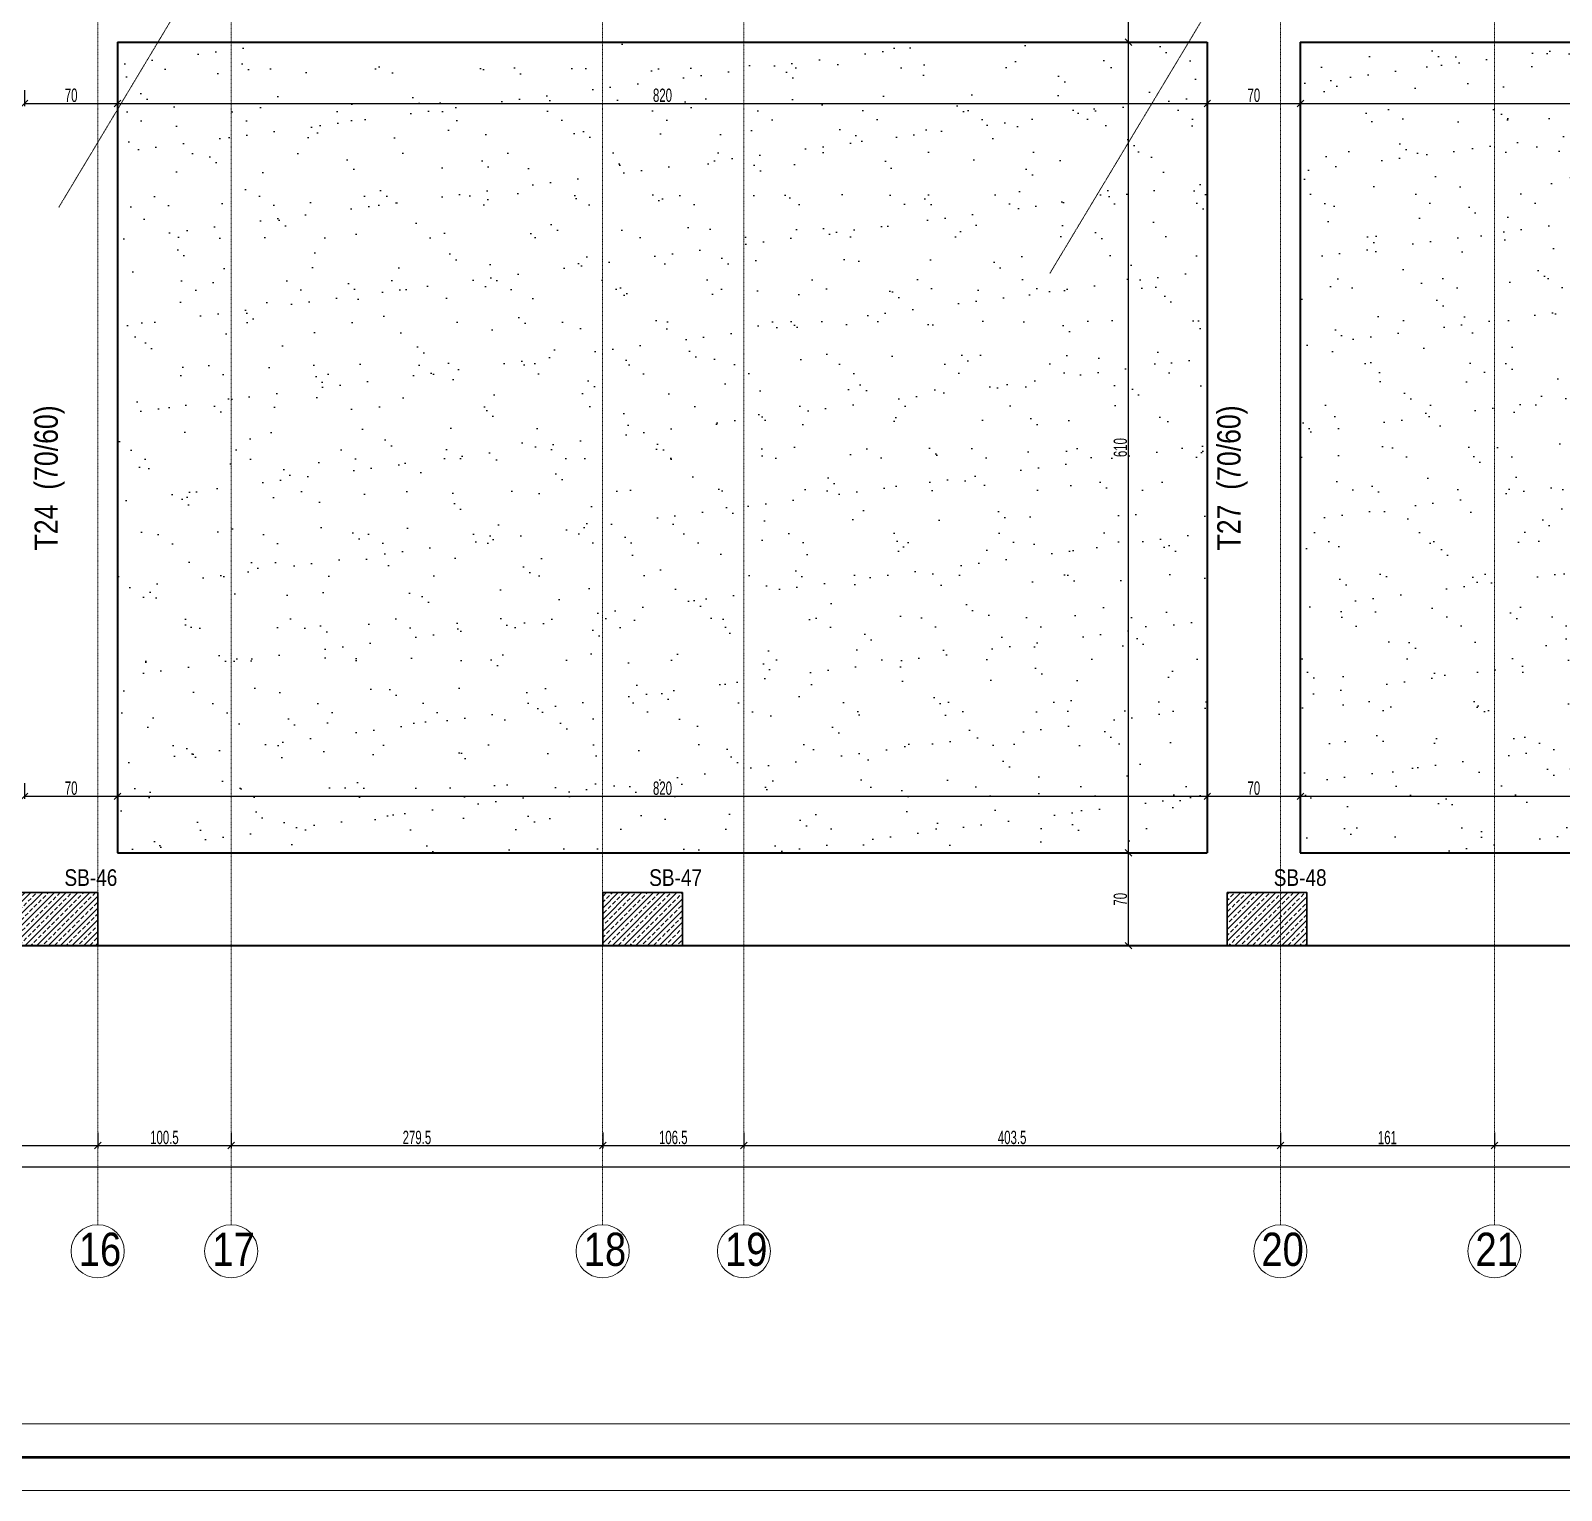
# Model space of a CAD drawing. Header units: millimetres. Extents: x -267 to 94375, y 6431 to 10838.
# Drawn here: x 5721 to 6873, y 6532 to 7631 of the extents above; entities that cross this region are included whole.
import ezdxf

# ---------------------------------------------------------------- set-up
doc = ezdxf.new("R2010")
doc.units = ezdxf.units.MM
doc.header["$LTSCALE"] = 0.0001
doc.linetypes.add('DASHED', pattern=[19.05, 12.7, -6.35])
for name, color, linetype, lineweight in [('AKS BALONU (BEYKENT)', 7, 'Continuous', 20), ('AKS CIZGISI (BEYKENT)', 252, 'DASHED', 20), ('AKS NO (BEYKENT)', 3, 'Continuous', 20), ('AKS OLCU (BEYKENT)', 200, 'Continuous', 20), ('KOLON (BEYKENT)', 3, 'Continuous', 30), ('KOLON ISMI (BEYKENT)', 91, 'Continuous', 20), ('OLCU (BEYKENT)', 14, 'Continuous', 20), ('SHEETSUMMARY-50', 152, 'Continuous', 20), ('SheetView', 40, 'Continuous', 20), ('SheetViewOut', 231, 'Continuous', 20), ('TARAMA (BEYKENT)', 252, 'Continuous', 25), ('TEMEL (BEYKENT)', 2, 'Continuous', 35), ('TEMEL ISMI (BEYKENT)', 40, 'Continuous', 20)]:
    doc.layers.add(name, color=color, linetype=linetype, lineweight=lineweight)
doc.styles.add('DSMOLC-50', font='bahnschrift light condensed', dxfattribs={"width": 0.75, "height": 10})
doc.styles.add('YAZI (BEYKENT)', font='')
doc.styles.get('YAZI (BEYKENT)').set_extended_font_data('Bahnschrift Light Condensed')
doc.dimstyles.new('DSMOLC-50', dxfattribs={"dimtxt": 10, "dimasz": 5, "dimexe": 2, "dimexo": 2, "dimgap": 1, "dimtad": 1, "dimdec": 1, "dimrnd": 0.5, "dimzin": 12, "dimdsep": 46, "dimtxsty": 'DSMOLC-50', "dimblk": 'OBLIQUE', "dimblk1": 'OBLIQUE', "dimblk2": 'OBLIQUE', "dimcen": 0, "dimclrt": 7, "dimadec": 0, "dimazin": 0, "dimtfac": 1, "dimtdec": 4, "dimtix": 1, "dimtmove": 2, "dimatfit": 3, "dimfxl": 1, "dimtzin": 0, "dimarcsym": 0})
pattern_1 = [(45, (404.937, 6438.231), (-4.4194174, 4.4194174), []), (45, (409.3565, 6438.231), (-4.4194174, 4.4194174), [3.125, -1.5625])]
pattern_2 = [(37.5, (-1463.6, 5137.655), (-1.60003, 48.94132), [0, -38.608, 0, -43.18, 0, -41.275]), (7.5, (-1463.6, 5137.655), (44.95233, 71.6825), [0, -20.828, 0, -34.798, 0, -13.335]), (327.5, (-1494.84, 5137.655), (79.09924, 0.14372), [0, -12.7, 0, -45.72, 0, -59.69]), (317.5, (-1494.84, 5137.655), (76.35565, 22.29293), [0, -6.35, 0, -29.972, 0, -34.29])]

# ---------------------------------------------------------------- blocks, each defined once
blk = doc.blocks.new('_Oblique')
at = {"color": 0, "linetype": 'ByBlock', "lineweight": -2}
blk.add_line((-0.5, -0.5), (0.5, 0.5), dxfattribs=at)
blk = doc.blocks.new('*D70')
at = {"layer": 'AKS OLCU (BEYKENT)', "color": 0, "lineweight": -2, "transparency": 16777216}
for p, q in [((5481, 6801.3), (5481, 6789.3)), ((5771.7, 6801.3), (5771.7, 6789.3)), ((5481, 6791.3), (5771.7, 6791.3))]:
    blk.add_line(p, q, dxfattribs=at)
at = {"layer": 'DEFPOINTS', "color": 0, "lineweight": -3, "transparency": 16777216}
for p in [(5481, 6803.3), (5771.7, 6803.3), (5771.7, 6791.3)]:
    blk.add_point(p, dxfattribs=at)
at = {"layer": 'AKS OLCU (BEYKENT)', "color": 0, "lineweight": -2, "transparency": 16777216, "xscale": 5, "yscale": 5, "zscale": 5, "rotation": 180}
blk.add_blockref('_Oblique', (5481, 6791.3), dxfattribs=at)
at = {"layer": 'AKS OLCU (BEYKENT)', "color": 0, "lineweight": -2, "transparency": 16777216, "xscale": 5, "yscale": 5, "zscale": 5}
blk.add_blockref('_Oblique', (5771.7, 6791.3), dxfattribs=at)
at = {"layer": 'AKS OLCU (BEYKENT)', "color": 7, "transparency": 16777216, "insert": (5626.3, 6797.4), "char_height": 10, "attachment_point": 5, "style": 'DSMOLC-50'}
blk.add_mtext('290.5', dxfattribs=at)
blk = doc.blocks.new('*D71')
at = {"layer": 'AKS OLCU (BEYKENT)', "color": 0, "lineweight": -2, "transparency": 16777216}
for p, q in [((5771.7, 6801.3), (5771.7, 6789.3)), ((5872.2, 6801.3), (5872.2, 6789.3)), ((5771.7, 6791.3), (5872.2, 6791.3))]:
    blk.add_line(p, q, dxfattribs=at)
at = {"layer": 'DEFPOINTS', "color": 0, "lineweight": -3, "transparency": 16777216}
for p in [(5771.7, 6803.3), (5872.2, 6803.3), (5872.2, 6791.3)]:
    blk.add_point(p, dxfattribs=at)
at = {"layer": 'AKS OLCU (BEYKENT)', "color": 0, "lineweight": -2, "transparency": 16777216, "xscale": 5, "yscale": 5, "zscale": 5, "rotation": 180}
blk.add_blockref('_Oblique', (5771.7, 6791.3), dxfattribs=at)
at = {"layer": 'AKS OLCU (BEYKENT)', "color": 0, "lineweight": -2, "transparency": 16777216, "xscale": 5, "yscale": 5, "zscale": 5}
blk.add_blockref('_Oblique', (5872.2, 6791.3), dxfattribs=at)
at = {"layer": 'AKS OLCU (BEYKENT)', "color": 7, "transparency": 16777216, "insert": (5821.9, 6797.4), "char_height": 10, "attachment_point": 5, "style": 'DSMOLC-50'}
blk.add_mtext('100.5', dxfattribs=at)
blk = doc.blocks.new('*D72')
at = {"layer": 'AKS OLCU (BEYKENT)', "color": 0, "lineweight": -2, "transparency": 16777216}
for p, q in [((5872.2, 6801.3), (5872.2, 6789.3)), ((6151.7, 6801.3), (6151.7, 6789.3)), ((5872.2, 6791.3), (6151.7, 6791.3))]:
    blk.add_line(p, q, dxfattribs=at)
at = {"layer": 'DEFPOINTS', "color": 0, "lineweight": -3, "transparency": 16777216}
for p in [(5872.2, 6803.3), (6151.7, 6803.3), (6151.7, 6791.3)]:
    blk.add_point(p, dxfattribs=at)
at = {"layer": 'AKS OLCU (BEYKENT)', "color": 0, "lineweight": -2, "transparency": 16777216, "xscale": 5, "yscale": 5, "zscale": 5, "rotation": 180}
blk.add_blockref('_Oblique', (5872.2, 6791.3), dxfattribs=at)
at = {"layer": 'AKS OLCU (BEYKENT)', "color": 0, "lineweight": -2, "transparency": 16777216, "xscale": 5, "yscale": 5, "zscale": 5}
blk.add_blockref('_Oblique', (6151.7, 6791.3), dxfattribs=at)
at = {"layer": 'AKS OLCU (BEYKENT)', "color": 7, "transparency": 16777216, "insert": (6011.9, 6797.4), "char_height": 10, "attachment_point": 5, "style": 'DSMOLC-50'}
blk.add_mtext('279.5', dxfattribs=at)
blk = doc.blocks.new('*D73')
at = {"layer": 'AKS OLCU (BEYKENT)', "color": 0, "lineweight": -2, "transparency": 16777216}
for p, q in [((6151.7, 6801.3), (6151.7, 6789.3)), ((6258, 6801.3), (6258, 6789.3)), ((6151.7, 6791.3), (6258, 6791.3))]:
    blk.add_line(p, q, dxfattribs=at)
at = {"layer": 'DEFPOINTS', "color": 0, "lineweight": -3, "transparency": 16777216}
for p in [(6151.7, 6803.3), (6258, 6803.3), (6258, 6791.3)]:
    blk.add_point(p, dxfattribs=at)
at = {"layer": 'AKS OLCU (BEYKENT)', "color": 0, "lineweight": -2, "transparency": 16777216, "xscale": 5, "yscale": 5, "zscale": 5, "rotation": 180}
blk.add_blockref('_Oblique', (6151.7, 6791.3), dxfattribs=at)
at = {"layer": 'AKS OLCU (BEYKENT)', "color": 0, "lineweight": -2, "transparency": 16777216, "xscale": 5, "yscale": 5, "zscale": 5}
blk.add_blockref('_Oblique', (6258, 6791.3), dxfattribs=at)
at = {"layer": 'AKS OLCU (BEYKENT)', "color": 7, "transparency": 16777216, "insert": (6204.8, 6797.4), "char_height": 10, "attachment_point": 5, "style": 'DSMOLC-50'}
blk.add_mtext('106.5', dxfattribs=at)
blk = doc.blocks.new('*D74')
at = {"layer": 'AKS OLCU (BEYKENT)', "color": 0, "lineweight": -2, "transparency": 16777216}
for p, q in [((6258, 6801.3), (6258, 6789.3)), ((6661.7, 6801.3), (6661.7, 6789.3)), ((6258, 6791.3), (6661.7, 6791.3))]:
    blk.add_line(p, q, dxfattribs=at)
at = {"layer": 'DEFPOINTS', "color": 0, "lineweight": -3, "transparency": 16777216}
for p in [(6258, 6803.3), (6661.7, 6803.3), (6661.7, 6791.3)]:
    blk.add_point(p, dxfattribs=at)
at = {"layer": 'AKS OLCU (BEYKENT)', "color": 0, "lineweight": -2, "transparency": 16777216, "xscale": 5, "yscale": 5, "zscale": 5, "rotation": 180}
blk.add_blockref('_Oblique', (6258, 6791.3), dxfattribs=at)
at = {"layer": 'AKS OLCU (BEYKENT)', "color": 0, "lineweight": -2, "transparency": 16777216, "xscale": 5, "yscale": 5, "zscale": 5}
blk.add_blockref('_Oblique', (6661.7, 6791.3), dxfattribs=at)
at = {"layer": 'AKS OLCU (BEYKENT)', "color": 7, "transparency": 16777216, "insert": (6459.8, 6797.4), "char_height": 10, "attachment_point": 5, "style": 'DSMOLC-50'}
blk.add_mtext('403.5', dxfattribs=at)
blk = doc.blocks.new('*D75')
at = {"layer": 'AKS OLCU (BEYKENT)', "color": 0, "lineweight": -2, "transparency": 16777216}
for p, q in [((6661.7, 6801.3), (6661.7, 6789.3)), ((6822.7, 6801.3), (6822.7, 6789.3)), ((6661.7, 6791.3), (6822.7, 6791.3))]:
    blk.add_line(p, q, dxfattribs=at)
at = {"layer": 'DEFPOINTS', "color": 0, "lineweight": -3, "transparency": 16777216}
for p in [(6661.7, 6803.3), (6822.7, 6803.3), (6822.7, 6791.3)]:
    blk.add_point(p, dxfattribs=at)
at = {"layer": 'AKS OLCU (BEYKENT)', "color": 0, "lineweight": -2, "transparency": 16777216, "xscale": 5, "yscale": 5, "zscale": 5, "rotation": 180}
blk.add_blockref('_Oblique', (6661.7, 6791.3), dxfattribs=at)
at = {"layer": 'AKS OLCU (BEYKENT)', "color": 0, "lineweight": -2, "transparency": 16777216, "xscale": 5, "yscale": 5, "zscale": 5}
blk.add_blockref('_Oblique', (6822.7, 6791.3), dxfattribs=at)
at = {"layer": 'AKS OLCU (BEYKENT)', "color": 7, "transparency": 16777216, "insert": (6742.2, 6797.3), "char_height": 10, "attachment_point": 5, "style": 'DSMOLC-50'}
blk.add_mtext('161', dxfattribs=at)
blk = doc.blocks.new('*D76')
at = {"layer": 'AKS OLCU (BEYKENT)', "color": 0, "lineweight": -2, "transparency": 16777216}
for p, q in [((6822.7, 6801.3), (6822.7, 6789.3)), ((7166.7, 6801.3), (7166.7, 6789.3)), ((6822.7, 6791.3), (7166.7, 6791.3))]:
    blk.add_line(p, q, dxfattribs=at)
at = {"layer": 'DEFPOINTS', "color": 0, "lineweight": -3, "transparency": 16777216}
for p in [(6822.7, 6803.3), (7166.7, 6803.3), (7166.7, 6791.3)]:
    blk.add_point(p, dxfattribs=at)
at = {"layer": 'AKS OLCU (BEYKENT)', "color": 0, "lineweight": -2, "transparency": 16777216, "xscale": 5, "yscale": 5, "zscale": 5, "rotation": 180}
blk.add_blockref('_Oblique', (6822.7, 6791.3), dxfattribs=at)
at = {"layer": 'AKS OLCU (BEYKENT)', "color": 0, "lineweight": -2, "transparency": 16777216, "xscale": 5, "yscale": 5, "zscale": 5}
blk.add_blockref('_Oblique', (7166.7, 6791.3), dxfattribs=at)
at = {"layer": 'AKS OLCU (BEYKENT)', "color": 7, "transparency": 16777216, "insert": (6994.7, 6797.4), "char_height": 10, "attachment_point": 5, "style": 'DSMOLC-50'}
blk.add_mtext('344', dxfattribs=at)
blk = doc.blocks.new('*D81')
at = {"layer": 'AKS OLCU (BEYKENT)', "color": 0, "lineweight": -2, "transparency": 16777216}
for p, q in [((1536.7, 6801.3), (1536.7, 6773.3)), ((7906.7, 6801.3), (7906.7, 6773.3)), ((1536.7, 6775.3), (7906.7, 6775.3))]:
    blk.add_line(p, q, dxfattribs=at)
at = {"layer": 'DEFPOINTS', "color": 0, "lineweight": -3, "transparency": 16777216}
for p in [(1536.7, 6803.3), (7906.7, 6803.3), (7906.7, 6775.3)]:
    blk.add_point(p, dxfattribs=at)
at = {"layer": 'AKS OLCU (BEYKENT)', "color": 0, "lineweight": -2, "transparency": 16777216, "xscale": 5, "yscale": 5, "zscale": 5, "rotation": 180}
blk.add_blockref('_Oblique', (1536.7, 6775.3), dxfattribs=at)
at = {"layer": 'AKS OLCU (BEYKENT)', "color": 0, "lineweight": -2, "transparency": 16777216, "xscale": 5, "yscale": 5, "zscale": 5}
blk.add_blockref('_Oblique', (7906.7, 6775.3), dxfattribs=at)
at = {"layer": 'AKS OLCU (BEYKENT)', "color": 7, "transparency": 16777216, "insert": (4721.7, 6781.4), "char_height": 10, "attachment_point": 5, "style": 'DSMOLC-50'}
blk.add_mtext('6370', dxfattribs=at)
blk = doc.blocks.new('*D113')
at = {"layer": 'DEFPOINTS', "color": 0, "lineweight": -3, "transparency": 16777216}
for p in [(5716.7, 7066.2), (5786.7, 7066.2), (5786.7, 7054.2)]:
    blk.add_point(p, dxfattribs=at)
at = {"layer": 'OLCU (BEYKENT)', "color": 0, "lineweight": -2, "transparency": 16777216}
for p, q in [((5716.7, 7064.2), (5716.7, 7052.2)), ((5786.7, 7064.2), (5786.7, 7052.2)), ((5716.7, 7054.2), (5786.7, 7054.2))]:
    blk.add_line(p, q, dxfattribs=at)
at = {"layer": 'OLCU (BEYKENT)', "color": 0, "lineweight": -2, "transparency": 16777216, "xscale": 5, "yscale": 5, "zscale": 5, "rotation": 180}
blk.add_blockref('_Oblique', (5716.7, 7054.2), dxfattribs=at)
at = {"layer": 'OLCU (BEYKENT)', "color": 0, "lineweight": -2, "transparency": 16777216, "xscale": 5, "yscale": 5, "zscale": 5}
blk.add_blockref('_Oblique', (5786.7, 7054.2), dxfattribs=at)
at = {"layer": 'OLCU (BEYKENT)', "color": 7, "transparency": 16777216, "insert": (5751.7, 7060.3), "char_height": 10, "attachment_point": 5, "style": 'DSMOLC-50'}
blk.add_mtext('70', dxfattribs=at)
blk = doc.blocks.new('*D114')
at = {"layer": 'DEFPOINTS', "color": 0, "lineweight": -3, "transparency": 16777216}
for p in [(5786.7, 7066.2), (6606.7, 7066.2), (6606.7, 7054.2)]:
    blk.add_point(p, dxfattribs=at)
at = {"layer": 'OLCU (BEYKENT)', "color": 0, "lineweight": -2, "transparency": 16777216}
for p, q in [((5786.7, 7064.2), (5786.7, 7052.2)), ((6606.7, 7064.2), (6606.7, 7052.2)), ((5786.7, 7054.2), (6606.7, 7054.2))]:
    blk.add_line(p, q, dxfattribs=at)
at = {"layer": 'OLCU (BEYKENT)', "color": 0, "lineweight": -2, "transparency": 16777216, "xscale": 5, "yscale": 5, "zscale": 5, "rotation": 180}
blk.add_blockref('_Oblique', (5786.7, 7054.2), dxfattribs=at)
at = {"layer": 'OLCU (BEYKENT)', "color": 0, "lineweight": -2, "transparency": 16777216, "xscale": 5, "yscale": 5, "zscale": 5}
blk.add_blockref('_Oblique', (6606.7, 7054.2), dxfattribs=at)
at = {"layer": 'OLCU (BEYKENT)', "color": 7, "transparency": 16777216, "insert": (6196.7, 7060.3), "char_height": 10, "attachment_point": 5, "style": 'DSMOLC-50'}
blk.add_mtext('820', dxfattribs=at)
blk = doc.blocks.new('*D115')
at = {"layer": 'DEFPOINTS', "color": 0, "lineweight": -3, "transparency": 16777216}
for p in [(6606.7, 7066.2), (6676.7, 7066.2), (6676.7, 7054.2)]:
    blk.add_point(p, dxfattribs=at)
at = {"layer": 'OLCU (BEYKENT)', "color": 0, "lineweight": -2, "transparency": 16777216}
for p, q in [((6606.7, 7064.2), (6606.7, 7052.2)), ((6676.7, 7064.2), (6676.7, 7052.2)), ((6606.7, 7054.2), (6676.7, 7054.2))]:
    blk.add_line(p, q, dxfattribs=at)
at = {"layer": 'OLCU (BEYKENT)', "color": 0, "lineweight": -2, "transparency": 16777216, "xscale": 5, "yscale": 5, "zscale": 5, "rotation": 180}
blk.add_blockref('_Oblique', (6606.7, 7054.2), dxfattribs=at)
at = {"layer": 'OLCU (BEYKENT)', "color": 0, "lineweight": -2, "transparency": 16777216, "xscale": 5, "yscale": 5, "zscale": 5}
blk.add_blockref('_Oblique', (6676.7, 7054.2), dxfattribs=at)
at = {"layer": 'OLCU (BEYKENT)', "color": 7, "transparency": 16777216, "insert": (6641.7, 7060.3), "char_height": 10, "attachment_point": 5, "style": 'DSMOLC-50'}
blk.add_mtext('70', dxfattribs=at)
blk = doc.blocks.new('*D116')
at = {"layer": 'DEFPOINTS', "color": 0, "lineweight": -3, "transparency": 16777216}
for p in [(6676.7, 7066.2), (7116.3, 7054.2), (7116.3, 7011.7)]:
    blk.add_point(p, dxfattribs=at)
at = {"layer": 'OLCU (BEYKENT)', "color": 0, "lineweight": -2, "transparency": 16777216}
for p, q in [((6676.7, 7064.2), (6676.7, 7052.2)), ((6676.7, 7054.2), (7116.3, 7054.2)), ((7116.3, 7013.7), (7116.3, 7056.2))]:
    blk.add_line(p, q, dxfattribs=at)
at = {"layer": 'OLCU (BEYKENT)', "color": 0, "lineweight": -2, "transparency": 16777216, "xscale": 5, "yscale": 5, "zscale": 5, "rotation": 180}
blk.add_blockref('_Oblique', (6676.7, 7054.2), dxfattribs=at)
at = {"layer": 'OLCU (BEYKENT)', "color": 0, "lineweight": -2, "transparency": 16777216, "xscale": 5, "yscale": 5, "zscale": 5}
blk.add_blockref('_Oblique', (7116.3, 7054.2), dxfattribs=at)
at = {"layer": 'OLCU (BEYKENT)', "color": 7, "transparency": 16777216, "insert": (6896.5, 7060.3), "char_height": 10, "attachment_point": 5, "style": 'DSMOLC-50'}
blk.add_mtext('439.5', dxfattribs=at)
blk = doc.blocks.new('*D133')
at = {"layer": 'DEFPOINTS', "color": 0, "lineweight": -3, "transparency": 16777216}
for p in [(5716.7, 7587.7), (5786.7, 7587.7), (5786.7, 7575.7)]:
    blk.add_point(p, dxfattribs=at)
at = {"layer": 'OLCU (BEYKENT)', "color": 0, "lineweight": -2, "transparency": 16777216}
for p, q in [((5716.7, 7585.7), (5716.7, 7573.7)), ((5786.7, 7585.7), (5786.7, 7573.7)), ((5716.7, 7575.7), (5786.7, 7575.7))]:
    blk.add_line(p, q, dxfattribs=at)
at = {"layer": 'OLCU (BEYKENT)', "color": 0, "lineweight": -2, "transparency": 16777216, "xscale": 5, "yscale": 5, "zscale": 5, "rotation": 180}
blk.add_blockref('_Oblique', (5716.7, 7575.7), dxfattribs=at)
at = {"layer": 'OLCU (BEYKENT)', "color": 0, "lineweight": -2, "transparency": 16777216, "xscale": 5, "yscale": 5, "zscale": 5}
blk.add_blockref('_Oblique', (5786.7, 7575.7), dxfattribs=at)
at = {"layer": 'OLCU (BEYKENT)', "color": 7, "transparency": 16777216, "insert": (5751.7, 7581.8), "char_height": 10, "attachment_point": 5, "style": 'DSMOLC-50'}
blk.add_mtext('70', dxfattribs=at)
blk = doc.blocks.new('*D134')
at = {"layer": 'DEFPOINTS', "color": 0, "lineweight": -3, "transparency": 16777216}
for p in [(5786.7, 7587.7), (6606.7, 7587.7), (6606.7, 7575.7)]:
    blk.add_point(p, dxfattribs=at)
at = {"layer": 'OLCU (BEYKENT)', "color": 0, "lineweight": -2, "transparency": 16777216}
for p, q in [((5786.7, 7585.7), (5786.7, 7573.7)), ((6606.7, 7585.7), (6606.7, 7573.7)), ((5786.7, 7575.7), (6606.7, 7575.7))]:
    blk.add_line(p, q, dxfattribs=at)
at = {"layer": 'OLCU (BEYKENT)', "color": 0, "lineweight": -2, "transparency": 16777216, "xscale": 5, "yscale": 5, "zscale": 5, "rotation": 180}
blk.add_blockref('_Oblique', (5786.7, 7575.7), dxfattribs=at)
at = {"layer": 'OLCU (BEYKENT)', "color": 0, "lineweight": -2, "transparency": 16777216, "xscale": 5, "yscale": 5, "zscale": 5}
blk.add_blockref('_Oblique', (6606.7, 7575.7), dxfattribs=at)
at = {"layer": 'OLCU (BEYKENT)', "color": 7, "transparency": 16777216, "insert": (6196.7, 7581.8), "char_height": 10, "attachment_point": 5, "style": 'DSMOLC-50'}
blk.add_mtext('820', dxfattribs=at)
blk = doc.blocks.new('*D135')
at = {"layer": 'DEFPOINTS', "color": 0, "lineweight": -3, "transparency": 16777216}
for p in [(6606.7, 7587.7), (6676.7, 7587.7), (6676.7, 7575.7)]:
    blk.add_point(p, dxfattribs=at)
at = {"layer": 'OLCU (BEYKENT)', "color": 0, "lineweight": -2, "transparency": 16777216}
for p, q in [((6606.7, 7585.7), (6606.7, 7573.7)), ((6676.7, 7585.7), (6676.7, 7573.7)), ((6606.7, 7575.7), (6676.7, 7575.7))]:
    blk.add_line(p, q, dxfattribs=at)
at = {"layer": 'OLCU (BEYKENT)', "color": 0, "lineweight": -2, "transparency": 16777216, "xscale": 5, "yscale": 5, "zscale": 5, "rotation": 180}
blk.add_blockref('_Oblique', (6606.7, 7575.7), dxfattribs=at)
at = {"layer": 'OLCU (BEYKENT)', "color": 0, "lineweight": -2, "transparency": 16777216, "xscale": 5, "yscale": 5, "zscale": 5}
blk.add_blockref('_Oblique', (6676.7, 7575.7), dxfattribs=at)
at = {"layer": 'OLCU (BEYKENT)', "color": 7, "transparency": 16777216, "insert": (6641.7, 7581.8), "char_height": 10, "attachment_point": 5, "style": 'DSMOLC-50'}
blk.add_mtext('70', dxfattribs=at)
blk = doc.blocks.new('*D136')
at = {"layer": 'DEFPOINTS', "color": 0, "lineweight": -3, "transparency": 16777216}
for p in [(7318.2, 7621.8), (6676.7, 7587.7), (7318.2, 7575.7)]:
    blk.add_point(p, dxfattribs=at)
at = {"layer": 'OLCU (BEYKENT)', "color": 0, "lineweight": -2, "transparency": 16777216}
for p, q in [((7318.2, 7619.8), (7318.2, 7573.7)), ((6676.7, 7585.7), (6676.7, 7573.7)), ((6676.7, 7575.7), (7318.2, 7575.7))]:
    blk.add_line(p, q, dxfattribs=at)
at = {"layer": 'OLCU (BEYKENT)', "color": 0, "lineweight": -2, "transparency": 16777216, "xscale": 5, "yscale": 5, "zscale": 5, "rotation": 180}
blk.add_blockref('_Oblique', (6676.7, 7575.7), dxfattribs=at)
at = {"layer": 'OLCU (BEYKENT)', "color": 0, "lineweight": -2, "transparency": 16777216, "xscale": 5, "yscale": 5, "zscale": 5}
blk.add_blockref('_Oblique', (7318.2, 7575.7), dxfattribs=at)
at = {"layer": 'OLCU (BEYKENT)', "color": 7, "transparency": 16777216, "insert": (6997.4, 7581.8), "char_height": 10, "attachment_point": 5, "style": 'DSMOLC-50'}
blk.add_mtext('641.5', dxfattribs=at)
blk = doc.blocks.new('*D226')
at = {"layer": 'DEFPOINTS', "color": 0, "lineweight": -3, "transparency": 16777216}
for p in [(6535.4, 7011.7), (6547.4, 7011.7), (6535.4, 6941.8)]:
    blk.add_point(p, dxfattribs=at)
at = {"layer": 'OLCU (BEYKENT)', "color": 0, "lineweight": -2, "transparency": 16777216}
for p, q in [((6537.4, 7011.7), (6549.4, 7011.7)), ((6547.4, 6941.8), (6547.4, 7011.7)), ((6537.4, 6941.8), (6549.4, 6941.8))]:
    blk.add_line(p, q, dxfattribs=at)
at = {"layer": 'OLCU (BEYKENT)', "color": 0, "lineweight": -2, "transparency": 16777216, "xscale": 5, "yscale": 5, "zscale": 5}
for p, rotation in [((6547.4, 7011.7), 90), ((6547.4, 6941.8), 270)]:
    blk.add_blockref('_Oblique', p, dxfattribs=dict(at, rotation=rotation))
at = {"layer": 'OLCU (BEYKENT)', "color": 7, "transparency": 16777216, "insert": (6541.3, 6976.7), "char_height": 10, "attachment_point": 5, "rotation": 90, "style": 'DSMOLC-50'}
blk.add_mtext('70', dxfattribs=at)
blk = doc.blocks.new('*D227')
at = {"layer": 'DEFPOINTS', "color": 0, "lineweight": -3, "transparency": 16777216}
for p in [(6535.4, 7621.8), (6547.4, 7621.8), (6535.4, 7011.7)]:
    blk.add_point(p, dxfattribs=at)
at = {"layer": 'OLCU (BEYKENT)', "color": 0, "lineweight": -2, "transparency": 16777216}
for p, q in [((6537.4, 7621.8), (6549.4, 7621.8)), ((6547.4, 7011.7), (6547.4, 7621.8)), ((6537.4, 7011.7), (6549.4, 7011.7))]:
    blk.add_line(p, q, dxfattribs=at)
at = {"layer": 'OLCU (BEYKENT)', "color": 0, "lineweight": -2, "transparency": 16777216, "xscale": 5, "yscale": 5, "zscale": 5}
for p, rotation in [((6547.4, 7621.8), 90), ((6547.4, 7011.7), 270)]:
    blk.add_blockref('_Oblique', p, dxfattribs=dict(at, rotation=rotation))
at = {"layer": 'OLCU (BEYKENT)', "color": 7, "transparency": 16777216, "insert": (6541.3, 7316.7), "char_height": 10, "attachment_point": 5, "rotation": 90, "style": 'DSMOLC-50'}
blk.add_mtext('610', dxfattribs=at)
blk = doc.blocks.new('*D228')
at = {"layer": 'DEFPOINTS', "color": 0, "lineweight": -3, "transparency": 16777216}
for p in [(6535.4, 7691.8), (6547.4, 7691.8), (6535.4, 7621.8)]:
    blk.add_point(p, dxfattribs=at)
at = {"layer": 'OLCU (BEYKENT)', "color": 0, "lineweight": -2, "transparency": 16777216}
for p, q in [((6537.4, 7691.8), (6549.4, 7691.8)), ((6547.4, 7621.8), (6547.4, 7691.8)), ((6537.4, 7621.8), (6549.4, 7621.8))]:
    blk.add_line(p, q, dxfattribs=at)
at = {"layer": 'OLCU (BEYKENT)', "color": 0, "lineweight": -2, "transparency": 16777216, "xscale": 5, "yscale": 5, "zscale": 5}
for p, rotation in [((6547.4, 7691.8), 90), ((6547.4, 7621.8), 270)]:
    blk.add_blockref('_Oblique', p, dxfattribs=dict(at, rotation=rotation))
at = {"layer": 'OLCU (BEYKENT)', "color": 7, "transparency": 16777216, "insert": (6541.3, 7656.8), "char_height": 10, "attachment_point": 5, "rotation": 90, "style": 'DSMOLC-50'}
blk.add_mtext('70', dxfattribs=at)

msp = doc.modelspace()

# ---------------------------------------------------------------- hatches: boundary and pattern name
at = {"layer": 'TARAMA (BEYKENT)', "lineweight": -3}
h = msp.add_hatch(dxfattribs=at)
h.set_pattern_fill('AR-SAND', color=256, style=0)
h.set_pattern_definition(pattern_2)
h.paths.add_polyline_path([(6606.67, 7621.77), (5786.67, 7621.77), (5786.67, 7011.67), (6606.67, 7011.67)])
h = msp.add_hatch(dxfattribs=at)
h.set_pattern_fill('AR-SAND', color=256, style=0)
h.set_pattern_definition(pattern_2)
h.paths.add_polyline_path([(7318.22, 7621.77), (6676.67, 7621.77), (6676.67, 7011.67), (7116.32, 7011.67)])
at = {"layer": 'TARAMA (BEYKENT)'}
h = msp.add_hatch(dxfattribs=at)
h.set_pattern_fill('ANSI33', color=256, style=0, pattern_type=0)
h.set_pattern_definition(pattern_1)
h.paths.add_polyline_path([(5711.67, 6981.77), (5771.67, 6981.77), (5771.67, 6941.77), (5711.67, 6941.77)], flags=0)
h = msp.add_hatch(dxfattribs=at)
h.set_pattern_fill('ANSI33', color=256, style=0, pattern_type=0)
h.set_pattern_definition(pattern_1)
h.paths.add_polyline_path([(6151.69, 6981.77), (6211.69, 6981.77), (6211.69, 6941.77), (6151.69, 6941.77)], flags=0)
h = msp.add_hatch(dxfattribs=at)
h.set_pattern_fill('ANSI33', color=256, style=0, pattern_type=0)
h.set_pattern_definition(pattern_1)
h.paths.add_polyline_path([(6621.67, 6981.77), (6681.67, 6981.77), (6681.67, 6941.77), (6621.67, 6941.77)], flags=0)

# ---------------------------------------------------------------- linework, layer by layer
at = {"layer": 'AKS BALONU (BEYKENT)'}
for centre in [(5771.67, 6711.77), (5872.18, 6711.77), (6151.67, 6711.77), (6257.99, 6711.77), (6661.67, 6711.77), (6822.72, 6711.77)]:
    msp.add_circle(centre, 20, dxfattribs=at)
at = {"layer": 'AKS CIZGISI (BEYKENT)'}
for p, q in [((6781.03, 9227.43), (5742.32, 7497.39)), ((7351.17, 8885.13), (6488.24, 7447.86)), ((5771.67, 6731.77), (5771.67, 7748.07)), ((5872.18, 6731.77), (5872.18, 7748.07)), ((6151.67, 6731.77), (6151.67, 7748.07)), ((6257.99, 6731.77), (6257.99, 7748.07)), ((6661.67, 6731.77), (6661.67, 7748.07)), ((6822.72, 6731.77), (6822.72, 7748.07)), ((1336.67, 6941.77), (8121.66, 6941.77))]:
    msp.add_line(p, q, dxfattribs=at)
at = {"layer": 'KOLON (BEYKENT)'}
for points in [[(5711.67, 6981.77), (5771.67, 6981.77), (5771.67, 6941.77), (5711.67, 6941.77)], [(6151.69, 6981.77), (6211.69, 6981.77), (6211.69, 6941.77), (6151.69, 6941.77)], [(6621.67, 6981.77), (6681.67, 6981.77), (6681.67, 6941.77), (6621.67, 6941.77)]]:
    msp.add_lwpolyline(points, close=True, dxfattribs=at)
at = {"layer": 'SHEETSUMMARY-50', "const_width": 2, "flags": 128}
msp.add_lwpolyline([(857.59, 6556.81), (8913.61, 6556.81), (8913.61, 10706.81), (857.59, 10706.81)], close=True, dxfattribs=at)
at = {"layer": 'SheetView'}
msp.add_lwpolyline([(882.59, 6581.81), (8288.61, 6581.81), (8288.61, 10681.81), (882.59, 10681.81)], close=True, dxfattribs=at)
at = {"layer": 'SheetViewOut'}
msp.add_lwpolyline([(832.59, 6531.81), (8938.61, 6531.81), (8938.61, 10731.81), (832.59, 10731.81)], close=True, dxfattribs=at)
at = {"layer": 'TEMEL (BEYKENT)'}
for p, q in [((5786.67, 7621.77), (6606.67, 7621.77)), ((5786.67, 7621.77), (5786.67, 7011.67)), ((6606.67, 7621.77), (6606.67, 7011.67)), ((6676.67, 7621.77), (7318.22, 7621.77)), ((6676.67, 7621.77), (6676.67, 7011.67)), ((5786.67, 7011.67), (6606.67, 7011.67)), ((6676.67, 7011.67), (7116.32, 7011.67))]:
    msp.add_line(p, q, dxfattribs=at)
at = {"layer": 'TEMEL (BEYKENT)', "flags": 128}
msp.add_lwpolyline([(2418.92, 9052.91), (4159.33, 8008), (5289.22, 9889.83), (7906.66, 8318.33), (7906.66, 6941.77), (1516.67, 6941.77), (1516.67, 7550.16)], close=True, dxfattribs=at)

# ---------------------------------------------------------------- texts
at = {"layer": 'AKS NO (BEYKENT)', "style": 'YAZI (BEYKENT)'}
for s, p in [('16', (5757.5, 6700.77)), ('17', (5858.01, 6700.77)), ('18', (6137.5, 6700.77)), ('19', (6243.82, 6700.77)), ('20', (6647.45, 6700.77)), ('21', (6808.5, 6700.77))]:
    msp.add_text(s, height=25, dxfattribs=at).set_placement(p)
at = {"layer": 'KOLON ISMI (BEYKENT)', "style": 'YAZI (BEYKENT)'}
for s, p in [('SB-46', (5746.67, 6986.77)), ('SB-47', (6186.69, 6986.77)), ('SB-48', (6656.67, 6986.77))]:
    msp.add_text(s, height=12.5, dxfattribs=at).set_placement(p)
at = {"layer": 'TEMEL ISMI (BEYKENT)', "style": 'YAZI (BEYKENT)'}
for s, p in [('T24  (70/60)', (5741.67, 7239.25)), ('T27  (70/60)', (6631.67, 7239.25))]:
    msp.add_text(s, height=17.5, rotation=90, dxfattribs=at).set_placement(p)

# ---------------------------------------------------------------- dimensions: what is measured, and where the dimension line sits
at = {"layer": 'AKS OLCU (BEYKENT)'}
for base, p1, p2, picture, middle in [((7906.66, 6775.26), (1536.67, 6803.26), (7906.66, 6803.26), '*D81', (4721.67, 6781.36)), ((5771.67, 6791.26), (5480.97, 6803.26), (5771.67, 6803.26), '*D70', (5626.32, 6797.36)), ((5872.18, 6791.26), (5771.67, 6803.26), (5872.18, 6803.26), '*D71', (5821.93, 6797.36)), ((6151.67, 6791.26), (5872.18, 6803.26), (6151.67, 6803.26), '*D72', (6011.93, 6797.36)), ((6257.99, 6791.26), (6151.67, 6803.26), (6257.99, 6803.26), '*D73', (6204.83, 6797.36)), ((6661.67, 6791.26), (6257.99, 6803.26), (6661.67, 6803.26), '*D74', (6459.83, 6797.36)), ((6822.719, 6791.2568), (6661.6695, 6803.2568), (6822.719, 6803.2568), '*D75', (6742.1942, 6797.3083)), ((7166.6695, 6791.2568), (6822.719, 6803.2568), (7166.6695, 6803.2568), '*D76', (6994.6942, 6797.3599))]:
    dim = msp.add_linear_dim(base=base, p1=p1, p2=p2, dimstyle='DSMOLC-50', dxfattribs=at)
    dim.commit()
    dim.dimension.update_dxf_attribs({"geometry": picture, "text_midpoint": middle})
at = {"layer": 'OLCU (BEYKENT)'}
for base, p1, p2, picture, middle in [((6547.36, 7691.77), (6535.36, 7621.77), (6535.36, 7691.77), '*D228', (6541.26, 7656.77)), ((6547.36, 7621.77), (6535.36, 7011.67), (6535.36, 7621.77), '*D227', (6541.26, 7316.72)), ((6547.36, 7011.67), (6535.36, 6941.77), (6535.36, 7011.67), '*D226', (6541.26, 6976.72))]:
    dim = msp.add_linear_dim(base=base, p1=p1, p2=p2, angle=90, dimstyle='DSMOLC-50', dxfattribs=at)
    dim.commit()
    dim.dimension.update_dxf_attribs({"geometry": picture, "text_midpoint": middle})
for base, p1, p2, picture, middle in [((7318.22, 7575.7339), (6676.6696, 7587.7339), (7318.22, 7621.7718), '*D136', (6997.4448, 7581.7855)), ((5786.67, 7575.73), (5716.67, 7587.73), (5786.67, 7587.73), '*D133', (5751.67, 7581.84)), ((6606.67, 7575.73), (5786.67, 7587.73), (6606.67, 7587.73), '*D134', (6196.67, 7581.84)), ((6676.67, 7575.73), (6606.67, 7587.73), (6676.67, 7587.73), '*D135', (6641.67, 7581.84)), ((5786.67, 7054.19), (5716.67, 7066.19), (5786.67, 7066.19), '*D113', (5751.67, 7060.29)), ((6606.67, 7054.19), (5786.67, 7066.19), (6606.67, 7066.19), '*D114', (6196.67, 7060.29)), ((6676.67, 7054.19), (6606.67, 7066.19), (6676.67, 7066.19), '*D115', (6641.67, 7060.29)), ((7116.3164, 7054.1895), (6676.6696, 7066.1895), (7116.3164, 7011.6724), '*D116', (6896.493, 7060.2927))]:
    dim = msp.add_linear_dim(base=base, p1=p1, p2=p2, dimstyle='DSMOLC-50', dxfattribs=at)
    dim.commit()
    dim.dimension.update_dxf_attribs({"geometry": picture, "text_midpoint": middle})

doc.saveas('drawing.dxf')
